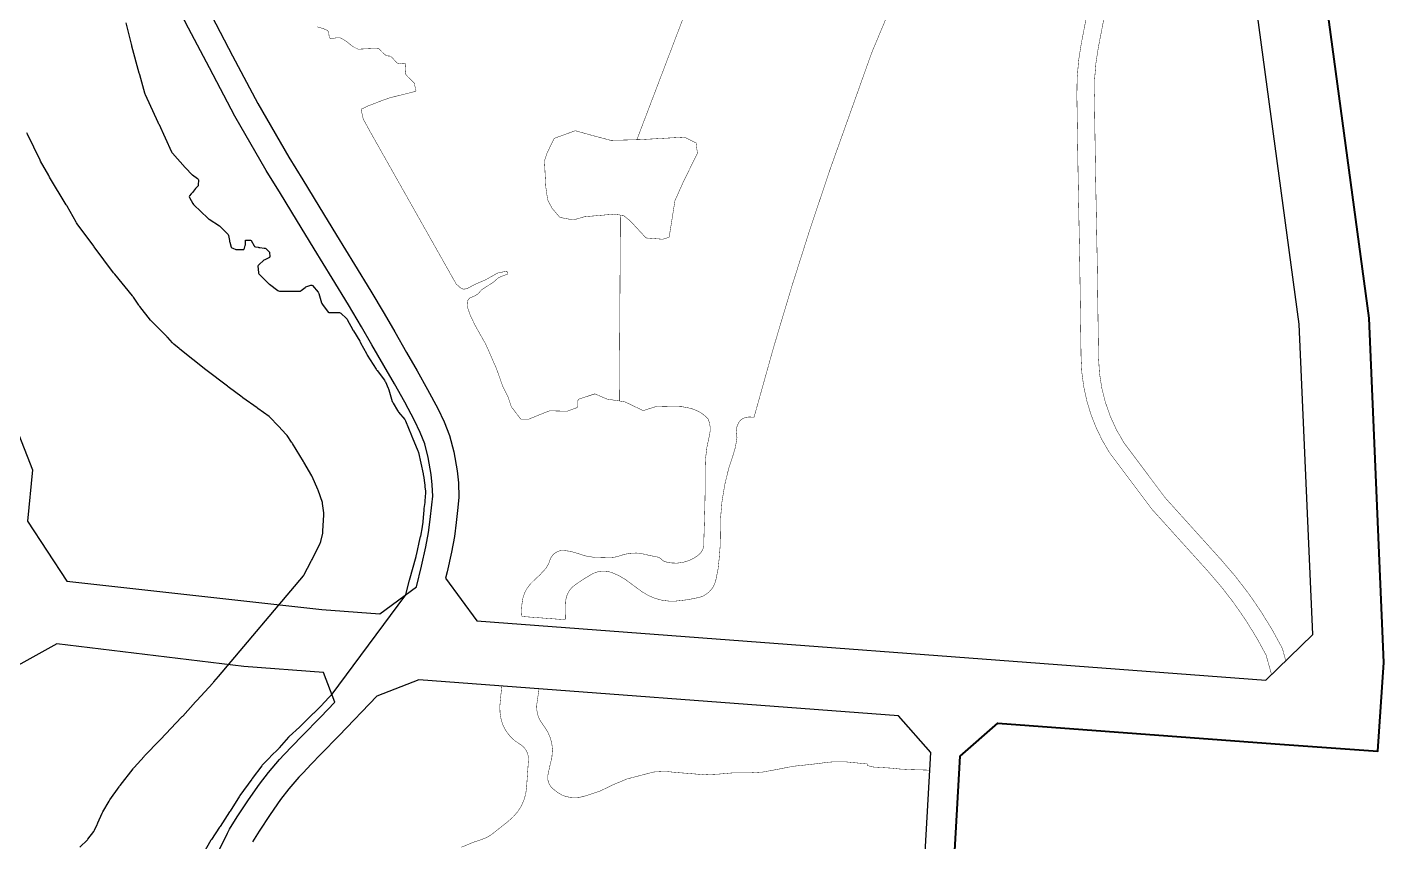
# Model space of a CAD drawing. Header units: millimetres. Extents: x -2018 to 1267, y -2071 to 2585.
# Drawn here: x 491 to 1267, y -178 to 288 of the extents above; entities that cross this region are included whole.
import ezdxf

# ---------------------------------------------------------------- set-up
doc = ezdxf.new("R2010")
doc.units = ezdxf.units.MM
doc.linetypes.add('DASH', pattern=[0.35, 0.25, -0.1])
for name, color, linetype in [('0block', 7, 'Continuous'), ('0lake', 140, 'DASH'), ('0river', 141, 'Continuous')]:
    doc.layers.add(name, color=color, linetype=linetype)
doc.layers.add('0edge', color=40, linetype='Continuous', lineweight=40)

msp = doc.modelspace()

# ---------------------------------------------------------------- linework, layer by layer
at = {"layer": '0block', "color": 7}
for points in [[(596.75, 294.14), (608.6, 271.49), (622.94, 244.14), (640.71, 213.5), (648.72, 200.52), (658, 185.41), (668.05, 168.82), (678.4, 152.05), (687.7, 136.8), (695.33, 124), (701.33, 113.49), (708.15, 101.66), (714.17, 91.13), (720.17, 80.48), (726.03, 69.58), (729.62, 62), (732.76, 54.22), (735.18, 44.79), (737, 34.04), (737.75, 27.07), (738.07, 19.01), (737.43, 12.98), (736.44, 4.37), (735.44, -3.62), (733.8, -12.5), (731.26, -23.83), (730.43, -27.32), (748.39, -51.9), (1199.57, -85.73), (1226.41, -59.72), (1218.76, 117.88), (1142.23, 685.19)], [(977.67, -661.89), (1007.96, -127.15), (989.49, -106.08), (715.06, -85.5), (691.02, -94.81), (669.62, -117.44), (659.06, -128.04), (653.57, -133.81), (648.97, -138.69), (646.45, -141.26), (640.75, -147.99), (636.07, -154.08), (630.13, -162.59), (623.88, -172.07), (619.99, -178.31)]]:
    msp.add_lwpolyline(points, dxfattribs=at)
at = {"layer": '0block'}
for points in [[(464.42, 110.32), (494.08, 34.64), (491.34, 5.18), (513.79, -29.13), (659.55, -45.24), (692.84, -47.73), (713.79, -32.43), (716.64, -20.45), (719.1, -9.49), (720.61, -1.32), (721.55, 6.15), (722.52, 14.63), (723.04, 19.51), (722.78, 25.96), (722.13, 31.98), (720.49, 41.68), (718.48, 49.52), (715.88, 55.97), (712.63, 62.81), (707.03, 73.25), (701.12, 83.73), (695.14, 94.2), (688.32, 106.02), (682.38, 116.44), (674.85, 129.05), (665.61, 144.2), (655.25, 161), (645.19, 177.6), (635.95, 192.65), (627.83, 205.8), (609.81, 236.89), (595.31, 264.53), (583.45, 287.19), (571.71, 309.69)], [(599.99, -184.93), (605.68, -173.35), (606.92, -170.91), (611.26, -163.97), (617.72, -154.16), (623.97, -145.21), (629.07, -138.57), (635.36, -131.15), (638.16, -128.29), (642.67, -123.5), (648.31, -117.57), (658.86, -106.99), (667.11, -98.26), (660.6, -81.42), (614.99, -78), (508.13, -65.05), (470.05, -85.95), (463.23, -102.91), (439.12, -143.58), (409.05, -172.28), (399.52, -197.9)]]:
    msp.add_lwpolyline(points, dxfattribs=at)
at = {"layer": '0edge'}
msp.add_lwpolyline([(994.5, -665.41), (1024.87, -129.15), (1046.34, -110.34), (1204.94, -122.23), (1263.59, -126.34), (1267.13, -75.63), (1258.64, 121.42), (1213.32, 457.41), (1202.47, 537.87), (1181.91, 690.24), (1179.69, 708.84), (1174.38, 765.41), (1162.69, 960.08), (1157.9, 1040), (1138.65, 1360.82), (1125.47, 1583.56)], dxfattribs=at)
at = {"layer": '0lake', "const_width": 0.25}
for points in [[(898.36, 377.08), (839.99, 223.82), (839.68, 223.47), (839.2, 223.39), (825.2, 223.07), (824.7, 223.12), (824.22, 223.23), (814.07, 225.93), (813.59, 226.07), (813.11, 226.2), (804.92, 228.49), (804.43, 228.47), (803.96, 228.33), (792.68, 224.23), (792.37, 223.86), (792.15, 223.42), (788.69, 216.2), (788.48, 215.75), (788.31, 215.28), (787.05, 211.48), (787.01, 210.99), (787.03, 210.49), (787.71, 197), (787.75, 196.51), (787.81, 196.01), (788.8, 189.08), (788.98, 188.62), (789.22, 188.18), (791.11, 184.66), (791.35, 184.22), (791.66, 183.82), (795.56, 179.27), (795.97, 178.98), (796.45, 178.86), (803.32, 177.55), (803.82, 177.6), (804.3, 177.74), (809.58, 179.29), (810.07, 179.37), (810.57, 179.42), (826.51, 180.8), (827, 180.77), (827.5, 180.71), (829.98, 180.38), (830.43, 180.19), (829.81, 74.69), (829.79, 74.2), (829.37, 74.02), (823.44, 74.95), (822.95, 75.03), (822.47, 75.17), (816.51, 77.75), (816.05, 77.94), (815.57, 77.97), (806.56, 74.98), (806.22, 74.69), (806.14, 74.19), (806.02, 70.7), (805.81, 70.29), (805.37, 70.07), (800.2, 68.17), (799.71, 68.11), (799.21, 68.12), (790.21, 68.33), (789.72, 68.26), (789.25, 68.09), (784.13, 66.08), (783.67, 65.9), (783.21, 65.71), (778.13, 63.58), (777.64, 63.51), (777.14, 63.51), (773.64, 63.51), (773.27, 63.78), (772.96, 64.18), (768.42, 70.14), (768.13, 70.55), (767.93, 71.01), (766.16, 76.21), (765.96, 76.67), (765.74, 77.12), (763.3, 82.05), (763.08, 82.5), (762.91, 82.97), (759.73, 91.92), (759.56, 92.39), (759.36, 92.85), (756.36, 99.72), (756.16, 100.18), (753.54, 106.13), (753.31, 106.57), (753.07, 107.01), (747.66, 116.59), (747.42, 117.03), (747.2, 117.47), (744.81, 122.43), (744.6, 122.89), (744.43, 123.35), (742.92, 127.59), (742.77, 128.07), (742.76, 128.56), (742.94, 131.05), (743.14, 131.51), (743.42, 131.92), (744.02, 132.72), (744.43, 132.99), (744.89, 133.18), (746.75, 133.92), (747.21, 134.11), (747.64, 134.36), (748.91, 135.16), (749.31, 135.46), (749.62, 135.85), (750.49, 137.07), (750.86, 137.41), (751.27, 137.69), (757.96, 142.07), (758.34, 142.4), (758.72, 142.73), (760.57, 144.41), (761.01, 144.64), (761.47, 144.84), (763.31, 145.61), (763.78, 145.79), (764.26, 145.94), (765.68, 146.41), (765.85, 146.85), (765.78, 147.34), (765.7, 147.83), (765.47, 148.19), (761.04, 147.36), (760.56, 147.25), (760.09, 147.07), (753.98, 143.66), (753.54, 143.42), (753.08, 143.21), (748.95, 141.44), (748.49, 141.24), (748.04, 141.02), (745.79, 139.93), (745.35, 139.7), (744.91, 139.45), (743.18, 138.45), (742.74, 138.22), (742.26, 138.1), (741.26, 137.99), (740.77, 137.96), (740.28, 138.03), (739.39, 138.49), (738.96, 138.73), (738.57, 139.04), (737.07, 140.37), (736.7, 140.71), (736.37, 141.08), (687.94, 226.85), (687.69, 227.29), (687.45, 227.72), (683.59, 234.73), (683.37, 235.18), (683.22, 235.65), (682.27, 240.05), (682.18, 240.54), (682.3, 240.94), (685.46, 242.45), (685.91, 242.66), (686.38, 242.84), (692.9, 245.37), (693.37, 245.55), (693.84, 245.72), (698.07, 247.25), (698.55, 247.41), (699.03, 247.54), (706.32, 249.32), (706.8, 249.44), (713.1, 251.04), (713.48, 251.29), (713.47, 251.76), (712.85, 254.19), (712.74, 254.67), (712.63, 255.16), (712.52, 255.65), (712.26, 256.06), (711.91, 256.42), (709.03, 259.2), (708.68, 259.54), (708.36, 259.93), (707.46, 261.13), (707.36, 261.6), (707.38, 262.1), (707.66, 266.59), (707.37, 266.91), (706.9, 267.08), (706.41, 267.15), (705.91, 267.11), (704.92, 266.97), (704.42, 266.94), (703.93, 267.02), (702.95, 267.21), (702.52, 267.46), (702.18, 267.82), (699.17, 271.17), (698.7, 271.26), (698.2, 271.3), (697.2, 271.36), (696.7, 271.4), (696.3, 271.69), (694.75, 272.96), (694.37, 273.28), (694.02, 273.63), (692.28, 275.43), (691.8, 275.52), (691.3, 275.54), (688.8, 275.58), (688.3, 275.56), (687.8, 275.54), (680.81, 275.23), (680.31, 275.24), (679.86, 275.45), (677.62, 276.57), (677.19, 276.83), (676.8, 277.14), (673.71, 279.67), (673.3, 279.96), (672.86, 280.21), (670.69, 281.44), (670.25, 281.67), (669.75, 281.69), (668.25, 281.71), (667.75, 281.68), (667.25, 281.6), (664.79, 281.2), (664.36, 281.43), (664.08, 281.85), (663.83, 282.27), (663.78, 282.77), (663.73, 283.27), (663.7, 283.77), (663.69, 284.27), (663.61, 284.76), (663.36, 285.19), (663.11, 285.62), (662.8, 286), (660.95, 286.76), (660.49, 286.95), (657.61, 287.81), (657.15, 287.98)], [(982.67, 293.46), (974.36, 273.63), (974.17, 273.16), (974, 272.69), (950.97, 208.18), (950.8, 207.71), (939.3, 173.59), (939.15, 173.12), (928.25, 138.81), (928.11, 138.33), (917.96, 104.31), (917.82, 103.83), (917.68, 103.35), (906.92, 64.82), (906.45, 64.69), (905.95, 64.72), (905.45, 64.75), (904.95, 64.78), (904.45, 64.79), (903.95, 64.79), (903.45, 64.76), (902.96, 64.69), (902.47, 64.6), (901.99, 64.47), (901.51, 64.31), (901.04, 64.14), (900.6, 63.91), (900.16, 63.66), (899.74, 63.4), (899.35, 63.09), (898.96, 62.77), (898.63, 62.4), (898.1, 61.56), (897.84, 61.13), (897.65, 60.67), (897.45, 60.21), (897.26, 59.74), (897.12, 59.27), (897, 58.78), (896.88, 58.29), (896.79, 57.8), (896.7, 56.81), (896.67, 56.31), (896.69, 55.81), (896.73, 55.31), (896.77, 54.81), (896.85, 54.32), (896.96, 53.83), (897.07, 53.34), (897.11, 52.85), (896.35, 48.41), (896.26, 47.92), (896.15, 47.43), (896.04, 46.95), (895.91, 46.46), (895.77, 45.98), (894.76, 42.63), (894.61, 42.16), (894.45, 41.68), (894.3, 41.21), (894.14, 40.73), (892.56, 35.99), (892.41, 35.51), (892.29, 35.03), (890.28, 26.77), (890.16, 26.28), (890.06, 25.79), (888.61, 16.91), (888.54, 16.41), (888.49, 15.92), (887.76, 7.45), (887.72, 6.95), (887.68, 6.45), (887.6, -2.55), (887.59, -3.05), (887.59, -3.55), (887.46, -9.05), (887.44, -9.55), (887.4, -10.05), (887.02, -15.03), (886.98, -15.53), (886.94, -16.03), (886.37, -21.5), (886.31, -21.99), (886.23, -22.49), (885.16, -27.88), (885.05, -28.37), (884.92, -28.85), (884.63, -29.81), (884.48, -30.29), (884.29, -30.75), (883.86, -31.65), (883.63, -32.1), (883.38, -32.53), (882.81, -33.35), (882.52, -33.76), (882.21, -34.15), (881.52, -34.88), (881.18, -35.24), (880.81, -35.57), (880.02, -36.19), (879.62, -36.49), (879.21, -36.77), (878.34, -37.26), (877.9, -37.5), (877.45, -37.72), (876.51, -38.06), (876.04, -38.23), (875.57, -38.39), (869.69, -39.58), (869.19, -39.67), (868.7, -39.75), (862.74, -40.45), (862.24, -40.5), (861.74, -40.51), (858.74, -40.53), (858.24, -40.52), (857.75, -40.47), (854.77, -40.09), (854.28, -40.02), (853.79, -39.91), (850.89, -39.13), (850.41, -38.99), (849.94, -38.83), (847.18, -37.66), (846.72, -37.46), (846.27, -37.25), (843.26, -35.46), (842.83, -35.2), (842.43, -34.9), (840.42, -33.41), (840.02, -33.12), (839.62, -32.82), (833.57, -28.38), (833.16, -28.09), (832.74, -27.83), (829.72, -26.06), (829.28, -25.82), (828.82, -25.62), (826.07, -24.43), (825.61, -24.24), (825.14, -24.06), (823.69, -23.68), (823.2, -23.57), (822.71, -23.5), (821.71, -23.41), (821.21, -23.36), (820.71, -23.34), (819.22, -23.46), (818.72, -23.51), (818.23, -23.6), (816.78, -23.97), (816.3, -24.11), (815.84, -24.3), (814.92, -24.71), (814.47, -24.91), (814.02, -25.14), (809.73, -27.7), (809.3, -27.96), (808.88, -28.23), (804.37, -31.37), (803.96, -31.67), (803.59, -32), (803.21, -32.32), (802.84, -32.66), (802.48, -33.01), (801.84, -33.77), (801.52, -34.16), (801.24, -34.57), (800.72, -35.42), (800.47, -35.86), (800.26, -36.31), (800.07, -36.77), (799.87, -37.24), (799.7, -37.7), (799.46, -38.67), (799.34, -39.16), (799.26, -39.65), (799.16, -40.65), (799.12, -41.15), (799.1, -41.64), (798.97, -47.64), (798.96, -48.14), (798.9, -50.64), (798.76, -51.06), (798.28, -51.13), (774.35, -49.33), (774.05, -49.05), (773.99, -48.56), (773.86, -46.56), (773.84, -46.06), (773.86, -45.56), (774.09, -42.57), (774.13, -42.07), (774.2, -41.58), (774.51, -39.6), (774.59, -39.11), (774.72, -38.63), (775.34, -36.72), (775.5, -36.25), (775.7, -35.8), (776.6, -34.01), (776.83, -33.57), (777.11, -33.15), (778.28, -31.53), (778.57, -31.12), (778.91, -30.75), (780.31, -29.33), (780.67, -28.98), (781.03, -28.63), (783.96, -25.91), (784.32, -25.56), (784.66, -25.2), (787.38, -22.27), (787.71, -21.89), (787.99, -21.47), (788.51, -20.62), (788.76, -20.19), (789, -19.75), (789.23, -19.31), (789.46, -18.86), (789.64, -18.4), (789.98, -17.45), (790.15, -16.99), (790.32, -16.52), (790.51, -16.05), (790.74, -15.61), (790.99, -15.18), (791.28, -14.77), (791.59, -14.37), (791.91, -13.99), (792.27, -13.65), (792.65, -13.32), (793.04, -13.01), (793.46, -12.74), (793.89, -12.48), (794.34, -12.27), (794.8, -12.08), (795.27, -11.9), (795.75, -11.78), (796.24, -11.68), (796.74, -11.61), (797.24, -11.58), (797.74, -11.56), (798.23, -11.6), (798.73, -11.66), (801.71, -12.03), (802.19, -12.15), (802.67, -12.29), (805.55, -13.14), (806.03, -13.29), (806.5, -13.43), (810.32, -14.63), (810.81, -14.73), (811.3, -14.82), (815.25, -15.48), (815.74, -15.53), (816.24, -15.55), (820.24, -15.68), (820.74, -15.67), (821.24, -15.66), (825.24, -15.54), (825.74, -15.51), (826.24, -15.46), (827.23, -15.35), (827.72, -15.27), (828.21, -15.15), (829.17, -14.87), (829.65, -14.73), (830.12, -14.58), (832.51, -13.84), (833, -13.73), (833.49, -13.64), (835.46, -13.29), (835.95, -13.2), (836.45, -13.16), (838.95, -13.03), (839.45, -13.02), (839.94, -13.05), (841.44, -13.16), (841.93, -13.23), (842.43, -13.33), (843.4, -13.54), (843.89, -13.64), (844.38, -13.76), (846.32, -14.23), (846.81, -14.35), (847.3, -14.45), (850.73, -15.11), (851.22, -15.21), (851.71, -15.33), (852.18, -15.49), (852.65, -15.68), (853.08, -15.93), (853.48, -16.22), (853.86, -16.55), (854.22, -16.9), (854.59, -17.23), (855, -17.52), (855.43, -17.77), (855.89, -17.96), (856.38, -18.08), (856.87, -18.18), (858.83, -18.57), (859.32, -18.66), (859.82, -18.7), (862.32, -18.78), (862.82, -18.78), (863.31, -18.74), (865.79, -18.42), (866.28, -18.33), (866.77, -18.2), (869.16, -17.49), (869.63, -17.31), (870.08, -17.1), (872.34, -16.02), (872.76, -15.76), (873.17, -15.47), (874.82, -14.33), (875.22, -14.04), (875.59, -13.7), (875.95, -13.35), (876.28, -12.98), (876.59, -12.59), (876.88, -12.18), (877.14, -11.75), (877.37, -11.31), (877.58, -10.86), (877.75, -10.39), (877.89, -9.91), (878.02, -9.43), (878.09, -8.93), (878.16, -8.44), (878.18, -7.94), (878.16, -7.44), (878.14, -6.94), (878.15, -6.44), (878.16, -5.94), (878.7, 12.55), (878.72, 13.05), (878.73, 13.55), (878.9, 23.05), (878.9, 23.55), (878.9, 24.05), (878.86, 33.05), (878.87, 33.55), (878.88, 34.05), (879.06, 40.05), (879.09, 40.55), (879.14, 41.05), (879.92, 47.5), (880.02, 47.99), (880.12, 48.48), (881.38, 54.35), (881.47, 54.84), (881.55, 55.33), (881.76, 56.81), (881.79, 57.31), (881.78, 57.81), (881.75, 58.81), (881.74, 59.31), (881.66, 59.81), (881.37, 61.28), (881.25, 61.76), (881.09, 62.23), (880.56, 63.64), (880.29, 64.05), (879.94, 64.41), (879.57, 64.75), (879.19, 65.08), (877.66, 66.36), (877.25, 66.65), (876.83, 66.92), (875.13, 67.97), (874.68, 68.19), (874.22, 68.39), (872.38, 69.18), (871.91, 69.33), (871.42, 69.46), (869.97, 69.84), (869.49, 69.97), (869, 70.07), (866.05, 70.62), (865.56, 70.7), (865.06, 70.72), (852.06, 70.97), (851.56, 70.96), (851.08, 70.84), (843.92, 68.61), (843.43, 68.5), (842.98, 68.67), (833.52, 73.22), (833.06, 73.43), (832.57, 73.52), (830.1, 73.91), (829.81, 74.16), (829.81, 74.21), (830.42, 179.71), (830.52, 180.19), (830.94, 180.25), (831.93, 180.12), (832.38, 179.92), (832.78, 179.61), (835.87, 177.08), (836.25, 176.76), (836.6, 176.4), (844.74, 167.58), (845.12, 167.26), (845.61, 167.18), (854.08, 166.53), (854.58, 166.5), (855.06, 166.62), (857.94, 167.48), (858.33, 167.78), (858.41, 168.27), (861.61, 188.52), (861.81, 188.98), (865.88, 198.12), (866.08, 198.57), (866.3, 199.02), (874.44, 215.64), (874.42, 216.14), (873.8, 221.1), (873.73, 221.59), (873.29, 221.82), (867.92, 224.5), (867.48, 224.72), (867.01, 224.89), (841.55, 223.46), (841.05, 223.43), (840.55, 223.42), (840.06, 223.43), (840.01, 223.87), (898.38, 377.14)], [(1110.88, 312.68), (1104.02, 277.34), (1103.93, 276.85), (1103.85, 276.35), (1102.53, 267.96), (1102.46, 267.46), (1102.42, 266.96), (1101.7, 258.49), (1101.67, 257.99), (1101.66, 257.49), (1101.54, 248.99), (1101.54, 248.49), (1101.55, 247.99), (1102.21, 204.5), (1102.22, 204), (1103.2, 152.01), (1103.2, 151.51), (1103.93, 99.01), (1103.94, 98.51), (1103.97, 98.01), (1104.42, 90.53), (1104.45, 90.03), (1104.52, 89.53), (1105.74, 81.63), (1105.85, 81.14), (1105.98, 80.66), (1107.79, 73.38), (1107.95, 72.9), (1108.11, 72.43), (1110.6, 65.36), (1110.79, 64.9), (1111, 64.44), (1114.12, 57.62), (1114.36, 57.18), (1114.61, 56.75), (1118.35, 50.25), (1118.62, 49.83), (1118.92, 49.43), (1142.02, 18.62), (1142.34, 18.24), (1142.68, 17.87), (1173.84, -16.64), (1174.18, -17.01), (1174.5, -17.39), (1181.99, -26.12), (1182.3, -26.51), (1182.61, -26.9), (1189.62, -36.01), (1189.91, -36.42), (1190.2, -36.83), (1196.44, -45.89), (1196.73, -46.3), (1196.99, -46.73), (1203.01, -56.52), (1203.27, -56.95), (1203.51, -57.39), (1209.01, -67.49), (1209.18, -67.96), (1209.32, -68.44), (1210.9, -74.23), (1210.93, -74.72), (1203.39, -82.02), (1203.03, -82.35), (1202.74, -81.99), (1199.9, -71.88), (1199.74, -71.4), (1199.54, -70.95), (1194.48, -61.75), (1194.23, -61.31), (1193.98, -60.88), (1188.19, -51.53), (1187.92, -51.11), (1187.63, -50.7), (1181.65, -42.07), (1181.36, -41.66), (1181.06, -41.26), (1174.64, -32.95), (1174.33, -32.56), (1174.01, -32.17), (1167.18, -24.2), (1166.85, -23.82), (1166.52, -23.45), (1134.68, 11.8), (1134.36, 12.18), (1134.05, 12.58), (1110.66, 43.78), (1110.36, 44.18), (1110.09, 44.6), (1106.28, 51.06), (1106.04, 51.5), (1105.82, 51.95), (1102.76, 58.24), (1102.55, 58.7), (1102.36, 59.16), (1099.81, 65.68), (1099.63, 66.14), (1099.47, 66.62), (1097.3, 73.8), (1097.17, 74.28), (1097.06, 74.77), (1095.58, 81.61), (1095.48, 82.1), (1095.4, 82.59), (1094.47, 89.53), (1094.41, 90.03), (1094.36, 90.52), (1093.96, 98.01), (1093.94, 98.51), (1093.93, 99.01), (1093.2, 151.51), (1093.19, 152.01), (1093.18, 152.51), (1092.22, 204), (1092.21, 204.5), (1091.54, 247.99), (1091.54, 248.49), (1091.54, 248.99), (1091.67, 257.99), (1091.68, 258.49), (1091.71, 258.99), (1092.52, 268.46), (1092.57, 268.95), (1092.65, 269.45), (1094.05, 278.34), (1094.13, 278.83), (1094.22, 279.32), (1100.98, 314.17)], [(739.45, -181.32), (746.85, -178.28), (747.32, -178.11), (747.79, -177.96), (750.65, -177.04), (751.13, -176.88), (751.59, -176.7), (752.99, -176.16), (753.45, -175.96), (753.89, -175.72), (755.21, -175.02), (755.64, -174.75), (756.05, -174.46), (757.28, -173.61), (757.67, -173.3), (758.06, -172.99), (765.91, -166.79), (766.29, -166.46), (768.9, -164.13), (769.25, -163.78), (769.58, -163.4), (771.54, -161.13), (771.84, -160.73), (772.1, -160.31), (773.71, -157.77), (773.92, -157.32), (775.13, -154.57), (775.33, -154.11), (775.46, -153.63), (776.25, -150.74), (776.35, -150.25), (776.76, -146.77), (776.81, -146.27), (777.78, -132.31), (777.81, -131.81), (777.84, -130.31), (777.78, -129.81), (777.7, -129.32), (777.63, -128.82), (777.5, -128.34), (777.35, -127.86), (777.2, -127.39), (777.01, -126.92), (776.78, -126.48), (776.55, -126.03), (776.31, -125.6), (775.71, -124.8), (775.41, -124.4), (774.69, -123.7), (774.33, -123.36), (773.92, -123.06), (773.1, -122.49), (772.69, -122.21), (770.63, -120.8), (770.22, -120.51), (769.81, -120.22), (767.63, -118.15), (767.27, -117.81), (766.95, -117.42), (765.44, -115.43), (765.14, -115.03), (764.86, -114.62), (763.49, -111.95), (763.26, -111.5), (763.11, -111.03), (762.36, -108.64), (762.21, -108.17), (762.1, -107.68), (761.71, -105.21), (761.64, -104.71), (761.57, -104.22), (761.47, -101.22), (761.46, -100.72), (761.5, -100.22), (761.71, -97.73), (761.76, -97.23), (761.81, -96.74), (762.52, -89.77), (762.58, -89.28), (763.02, -89.1), (783.46, -90.63), (783.82, -90.81), (783.81, -91.3), (782.94, -97.24), (782.87, -97.74), (782.8, -98.23), (782.6, -99.72), (782.56, -100.21), (782.55, -100.71), (782.56, -101.71), (782.57, -102.21), (782.61, -102.71), (782.84, -104.19), (782.93, -104.69), (783.05, -105.17), (783.34, -106.13), (783.49, -106.6), (783.67, -107.07), (784.31, -108.43), (784.55, -108.86), (784.83, -109.28), (785.38, -110.11), (785.66, -110.53), (785.95, -110.94), (787.11, -112.57), (787.38, -112.98), (787.65, -113.41), (788.68, -115.12), (788.92, -115.56), (789.13, -116.01), (790.16, -118.29), (790.33, -118.76), (790.47, -119.24), (791.11, -121.65), (791.21, -122.14), (791.27, -122.64), (791.51, -125.13), (791.53, -125.63), (791.51, -126.13), (791.26, -129.62), (791.19, -130.11), (791.08, -130.6), (790.25, -134), (790.14, -134.49), (790.03, -134.98), (789.08, -139.37), (788.99, -139.87), (788.93, -140.36), (788.87, -140.86), (788.85, -141.36), (788.87, -141.86), (788.9, -142.36), (788.97, -142.85), (789.08, -143.34), (789.2, -143.82), (789.36, -144.29), (789.55, -144.76), (789.75, -145.21), (790, -145.65), (790.26, -146.07), (790.55, -146.48), (790.87, -146.87), (791.2, -147.24), (791.55, -147.59), (791.93, -147.92), (793.86, -149.51), (794.26, -149.81), (794.67, -150.09), (796.81, -151.39), (797.24, -151.65), (797.7, -151.83), (800.6, -152.59), (801.09, -152.68), (803.82, -152.92), (804.32, -152.94), (806.81, -152.75), (807.31, -152.71), (807.8, -152.61), (810.23, -152.01), (810.71, -151.89), (818.29, -149.32), (818.77, -149.16), (819.23, -148.99), (825.07, -146.13), (825.52, -145.91), (833.35, -142.59), (833.81, -142.39), (834.28, -142.24), (840.57, -140.6), (841.06, -140.47), (848.8, -138.46), (849.28, -138.34), (849.78, -138.27), (855.27, -137.97), (855.77, -137.95), (856.27, -137.95), (862.24, -138.53), (862.74, -138.58), (863.24, -138.62), (870.22, -139.17), (870.71, -139.21), (871.21, -139.25), (877.69, -139.82), (878.19, -139.86), (878.69, -139.87), (886.18, -139.51), (886.68, -139.48), (893.65, -138.88), (894.15, -138.83), (894.65, -138.82), (904.15, -138.77), (904.65, -138.76), (911.14, -138.36), (911.63, -138.33), (912.13, -138.26), (920, -136.82), (920.49, -136.73), (928.83, -135.09), (929.32, -135), (935.29, -134.37), (935.79, -134.32), (936.28, -134.26), (943.24, -133.48), (943.74, -133.42), (944.23, -133.36), (948.2, -132.84), (948.69, -132.77), (949.19, -132.71), (952.18, -132.48), (952.68, -132.44), (953.18, -132.44), (954.68, -132.49), (955.18, -132.5), (955.68, -132.51), (957.68, -132.44), (958.18, -132.43), (958.68, -132.42), (971.12, -133.64), (971.61, -133.7), (971.65, -134.19), (971.78, -134.62), (972.26, -134.74), (972.75, -134.86), (974.2, -135.25), (974.68, -135.37), (975.18, -135.43), (985.16, -136.06), (985.66, -136.1), (986.16, -136.13), (989.14, -136.47), (989.63, -136.53), (990.13, -136.57), (994.13, -136.79), (994.62, -136.82), (995.12, -136.84), (995.62, -136.87), (996.12, -136.9), (996.62, -136.92), (1006.62, -137.2), (1007.11, -137.25), (1007.35, -137.59), (1006.2, -157.05), (1006.17, -157.55), (1006.13, -158.05), (1004.77, -179.51)]]:
    msp.add_lwpolyline(points, dxfattribs=at)
at = {"layer": '0river'}
for points in [[(547.45, 290.26), (550.6, 278.17), (550.73, 277.68), (550.86, 277.2), (554.99, 261.74), (555.12, 261.26), (555.25, 260.78), (558.18, 250.18), (558.33, 249.7), (558.51, 249.23), (565.89, 233.37), (566.1, 232.91), (566.31, 232.46), (573.65, 216.57), (573.88, 216.13), (574.15, 215.71), (581.51, 207.54), (581.85, 207.17), (582.19, 206.81), (584.96, 203.91), (585.32, 203.57), (585.72, 203.28), (588.54, 201.21), (588.9, 200.87), (589.04, 200.41), (588.95, 197.41), (588.81, 196.95), (588.47, 196.6), (588.07, 196.29), (587.69, 195.98), (587.36, 195.6), (585.58, 193.18), (585.28, 192.79), (584.97, 192.4), (584.03, 191.23), (583.79, 190.79), (583.92, 190.35), (585.89, 186.86), (586.17, 186.45), (586.51, 186.09), (594.48, 178.51), (594.87, 178.19), (595.28, 177.91), (601.14, 174.09), (601.56, 173.81), (601.93, 173.47), (605.76, 169.53), (606.08, 169.14), (606.22, 168.68), (606.78, 165.73), (606.88, 165.24), (607.01, 164.76), (607.82, 161.87), (608.19, 161.59), (608.66, 161.41), (610.53, 160.7), (611.01, 160.57), (611.51, 160.55), (615.01, 160.6), (615.24, 160.98), (615.39, 161.45), (615.83, 162.89), (615.9, 163.38), (615.9, 163.88), (615.9, 165.88), (616.32, 165.98), (616.82, 165.98), (618.82, 165.96), (619.29, 165.8), (620.98, 162.74), (621.22, 162.3), (621.7, 162.15), (623.18, 161.93), (623.68, 161.85), (624.17, 161.78), (626.65, 161.47), (627.15, 161.4), (627.58, 161.16), (629.35, 159.39), (629.67, 159.02), (629.74, 158.53), (629.85, 157.03), (629.86, 156.54), (629.62, 156.13), (627.41, 154.97), (626.97, 154.73), (626.56, 154.44), (623.53, 151.83), (623.18, 151.48), (623.03, 151.04), (623.36, 147.55), (623.41, 147.06), (623.58, 146.61), (628.89, 141.32), (629.26, 140.99), (629.66, 140.69), (634.5, 137.14), (634.93, 136.88), (635.4, 136.77), (640.9, 136.8), (641.4, 136.8), (641.9, 136.8), (646.9, 136.73), (647.36, 136.85), (647.77, 137.14), (650.17, 138.94), (650.58, 139.22), (651.03, 139.43), (653.42, 140.16), (653.91, 140.27), (654.31, 140.08), (657.55, 136.28), (657.8, 135.85), (657.96, 135.38), (659.49, 130.09), (659.67, 129.63), (659.94, 129.21), (663.3, 124.86), (663.68, 124.55), (664.16, 124.49), (669.66, 124.66), (670.08, 124.44), (670.45, 124.11), (673.77, 121.07), (674.11, 120.7), (674.37, 120.28), (677.19, 114.99), (677.44, 114.55), (677.7, 114.12), (681.37, 108.16), (681.61, 107.72), (681.85, 107.28), (685.14, 101.11), (685.38, 100.67), (685.64, 100.24), (690.67, 92.18), (690.95, 91.77), (691.25, 91.37), (695.51, 85.82), (695.76, 85.38), (695.97, 84.93), (697.62, 81.29), (697.81, 80.82), (697.96, 80.35), (699.96, 73.64), (700.18, 73.19), (700.43, 72.76), (702.95, 68.44), (703.21, 68.01), (703.51, 67.62), (707.03, 63.39), (707.29, 62.96), (707.49, 62.51), (710.94, 54.19), (711.13, 53.73), (711.32, 53.27), (714.64, 45.45), (714.83, 44.98), (714.96, 44.5), (717.58, 32.28), (717.67, 31.79), (717.74, 31.29), (718.51, 25.85), (718.56, 25.35), (718.61, 24.85), (718.85, 22.36), (718.89, 21.86), (718.87, 21.37), (718.58, 16.87), (718.55, 16.38), (718.49, 15.88), (718.07, 12.4), (718.01, 11.91), (717.96, 11.41), (717.19, 2.95), (717.12, 2.45), (717.03, 1.96), (716, -3.44), (715.89, -3.93), (715.78, -4.42), (713.57, -14.17), (713.45, -14.66), (713.32, -15.14), (709.63, -28.65), (709.5, -29.13), (707.42, -36.85), (664.84, -94.6), (660.3, -99.25), (659.95, -99.61), (654.98, -104.54), (654.63, -104.89), (647.16, -112.27), (646.79, -112.61), (640.87, -118), (640.53, -118.36), (635.33, -124.44), (635, -124.82), (630.37, -129.37), (630.02, -129.73), (625.56, -134.46), (625.24, -134.85), (619.85, -142.06), (619.56, -142.46), (612.82, -151.78), (612.53, -152.18), (607.18, -160.63), (606.91, -161.05), (601.46, -169.44), (601.19, -169.86), (596.47, -176.93), (596.21, -177.36), (592.04, -184.77)], [(521.13, -181.2), (525.53, -177.11), (525.85, -176.73), (529.18, -172.35), (529.45, -171.93), (529.68, -171.49), (531.18, -168.33), (531.39, -167.87), (531.6, -167.42), (533.99, -161.92), (534.2, -161.46), (534.44, -161.02), (537.95, -154.97), (538.2, -154.53), (538.47, -154.12), (543.63, -146.74), (543.92, -146.33), (544.22, -145.94), (551.67, -136.53), (551.99, -136.14), (552.32, -135.76), (557.92, -129.37), (558.26, -129), (558.6, -128.64), (566.62, -120.4), (566.97, -120.04), (567.31, -119.67), (579.38, -107), (579.72, -106.63), (580.05, -106.26), (587.46, -98.13), (587.8, -97.76), (588.13, -97.39), (597.2, -87.39), (597.54, -87.02), (597.87, -86.64), (600.52, -83.65), (649.07, -26.04), (649.3, -25.6), (653.59, -17.68), (653.82, -17.24), (654.04, -16.79), (658.72, -7.39), (658.86, -6.91), (658.98, -6.43), (660.18, -1.57), (660.26, -1.08), (660.29, -0.58), (660.86, 8.9), (660.84, 9.4), (660.77, 9.9), (660.07, 15.35), (659.98, 15.84), (657.57, 22.94), (657.39, 23.41), (654.19, 30.74), (653.96, 31.19), (649.35, 38.92), (649.1, 39.35), (642.9, 49.62), (642.64, 50.05), (642.36, 50.46), (639.74, 54.12), (639.44, 54.53), (639.13, 54.92), (635.08, 59.35), (634.74, 59.71), (629.86, 64.73), (629.51, 65.08), (622.96, 69.69), (622.56, 69.98), (614.41, 75.78), (614.01, 76.07), (606.02, 82.09), (605.62, 82.39), (593.33, 91.83), (578.42, 103.61), (578.03, 103.93), (575.01, 106.55), (574.64, 106.88), (574.27, 107.21), (571.58, 110.18), (571.25, 110.55), (570.9, 110.91), (562.4, 119.38), (562.05, 119.74), (561.73, 120.12), (555.48, 127.93), (555.16, 128.32), (554.87, 128.72), (551.88, 133.34), (551.61, 133.76), (551.31, 134.15), (541.15, 146.51), (540.83, 146.9), (540.51, 147.29), (529.42, 162.1), (529.13, 162.5), (519.64, 175.38), (519.34, 175.78), (519.05, 176.19), (513.96, 185.38), (513.72, 185.81), (513.47, 186.25), (503.9, 202.08), (503.64, 202.51), (503.4, 202.94), (498.71, 211.21), (498.47, 211.64), (491.31, 226.51), (491.09, 226.96), (490.86, 227.41)]]:
    msp.add_lwpolyline(points, dxfattribs=at)

doc.saveas('drawing.dxf')
